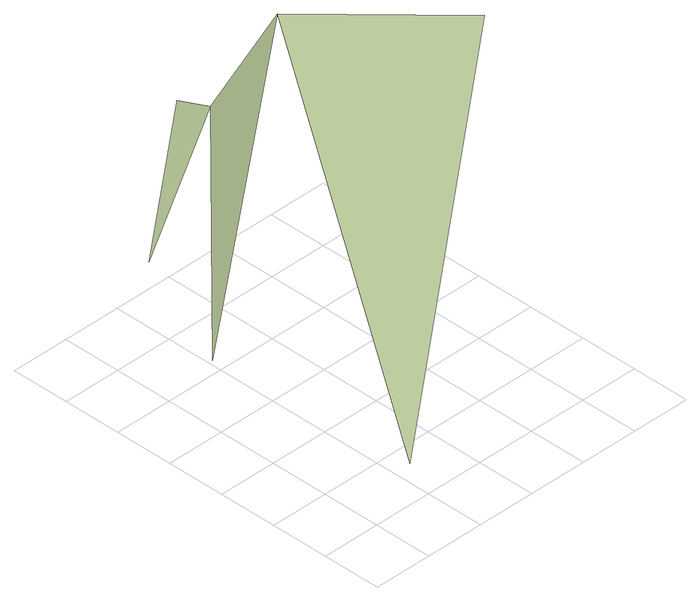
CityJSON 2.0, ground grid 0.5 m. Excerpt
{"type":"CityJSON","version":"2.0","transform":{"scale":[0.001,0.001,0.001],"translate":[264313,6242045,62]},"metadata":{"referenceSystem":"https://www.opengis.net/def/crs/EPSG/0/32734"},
"CityObjects":{
"terrain1":{"type":"TINRelief","geometry":[{"type":"CompositeSurface","lod":"1","boundaries":[[[0,1,2]],[[3,4,1]],[[0,5,6]]]}]}
},
"vertices":[
[1292,2241,2700],[1071,2666,1800],[537,2119,200],[960,2879,1800],[748,2937,500],[658,335,200],[2276,1222,2700]
]}
